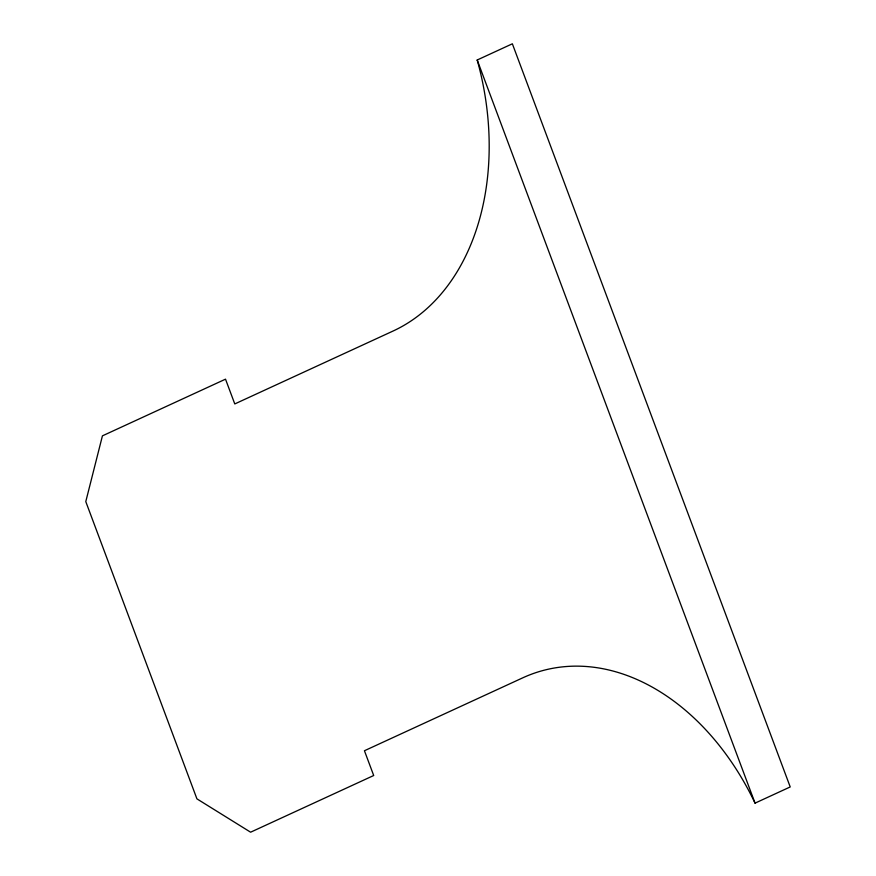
<?xml version="1.0" encoding="UTF-8"?>
<svg xmlns="http://www.w3.org/2000/svg" width="876" height="876" viewBox="0 0 876 876"><rect width="100%" height="100%" fill="white"/><g stroke="black" fill="none" stroke-linecap="round" stroke-linejoin="round"><path stroke-width="1.31" d="M477.201 59.995L512.361 43.8L790.218 786.944L755.046 803.139A240.407 174.423 74.3 0 0 522.698 677.86L364.438 750.743L373.702 775.512L250.613 832.2L196.925 798.857L85.782 501.598L102.426 435.854L225.515 379.166L234.779 403.935L393.039 331.051A240.407 174.423 74.3 0 0 477.201 59.995L755.046 803.139"/></g></svg>
